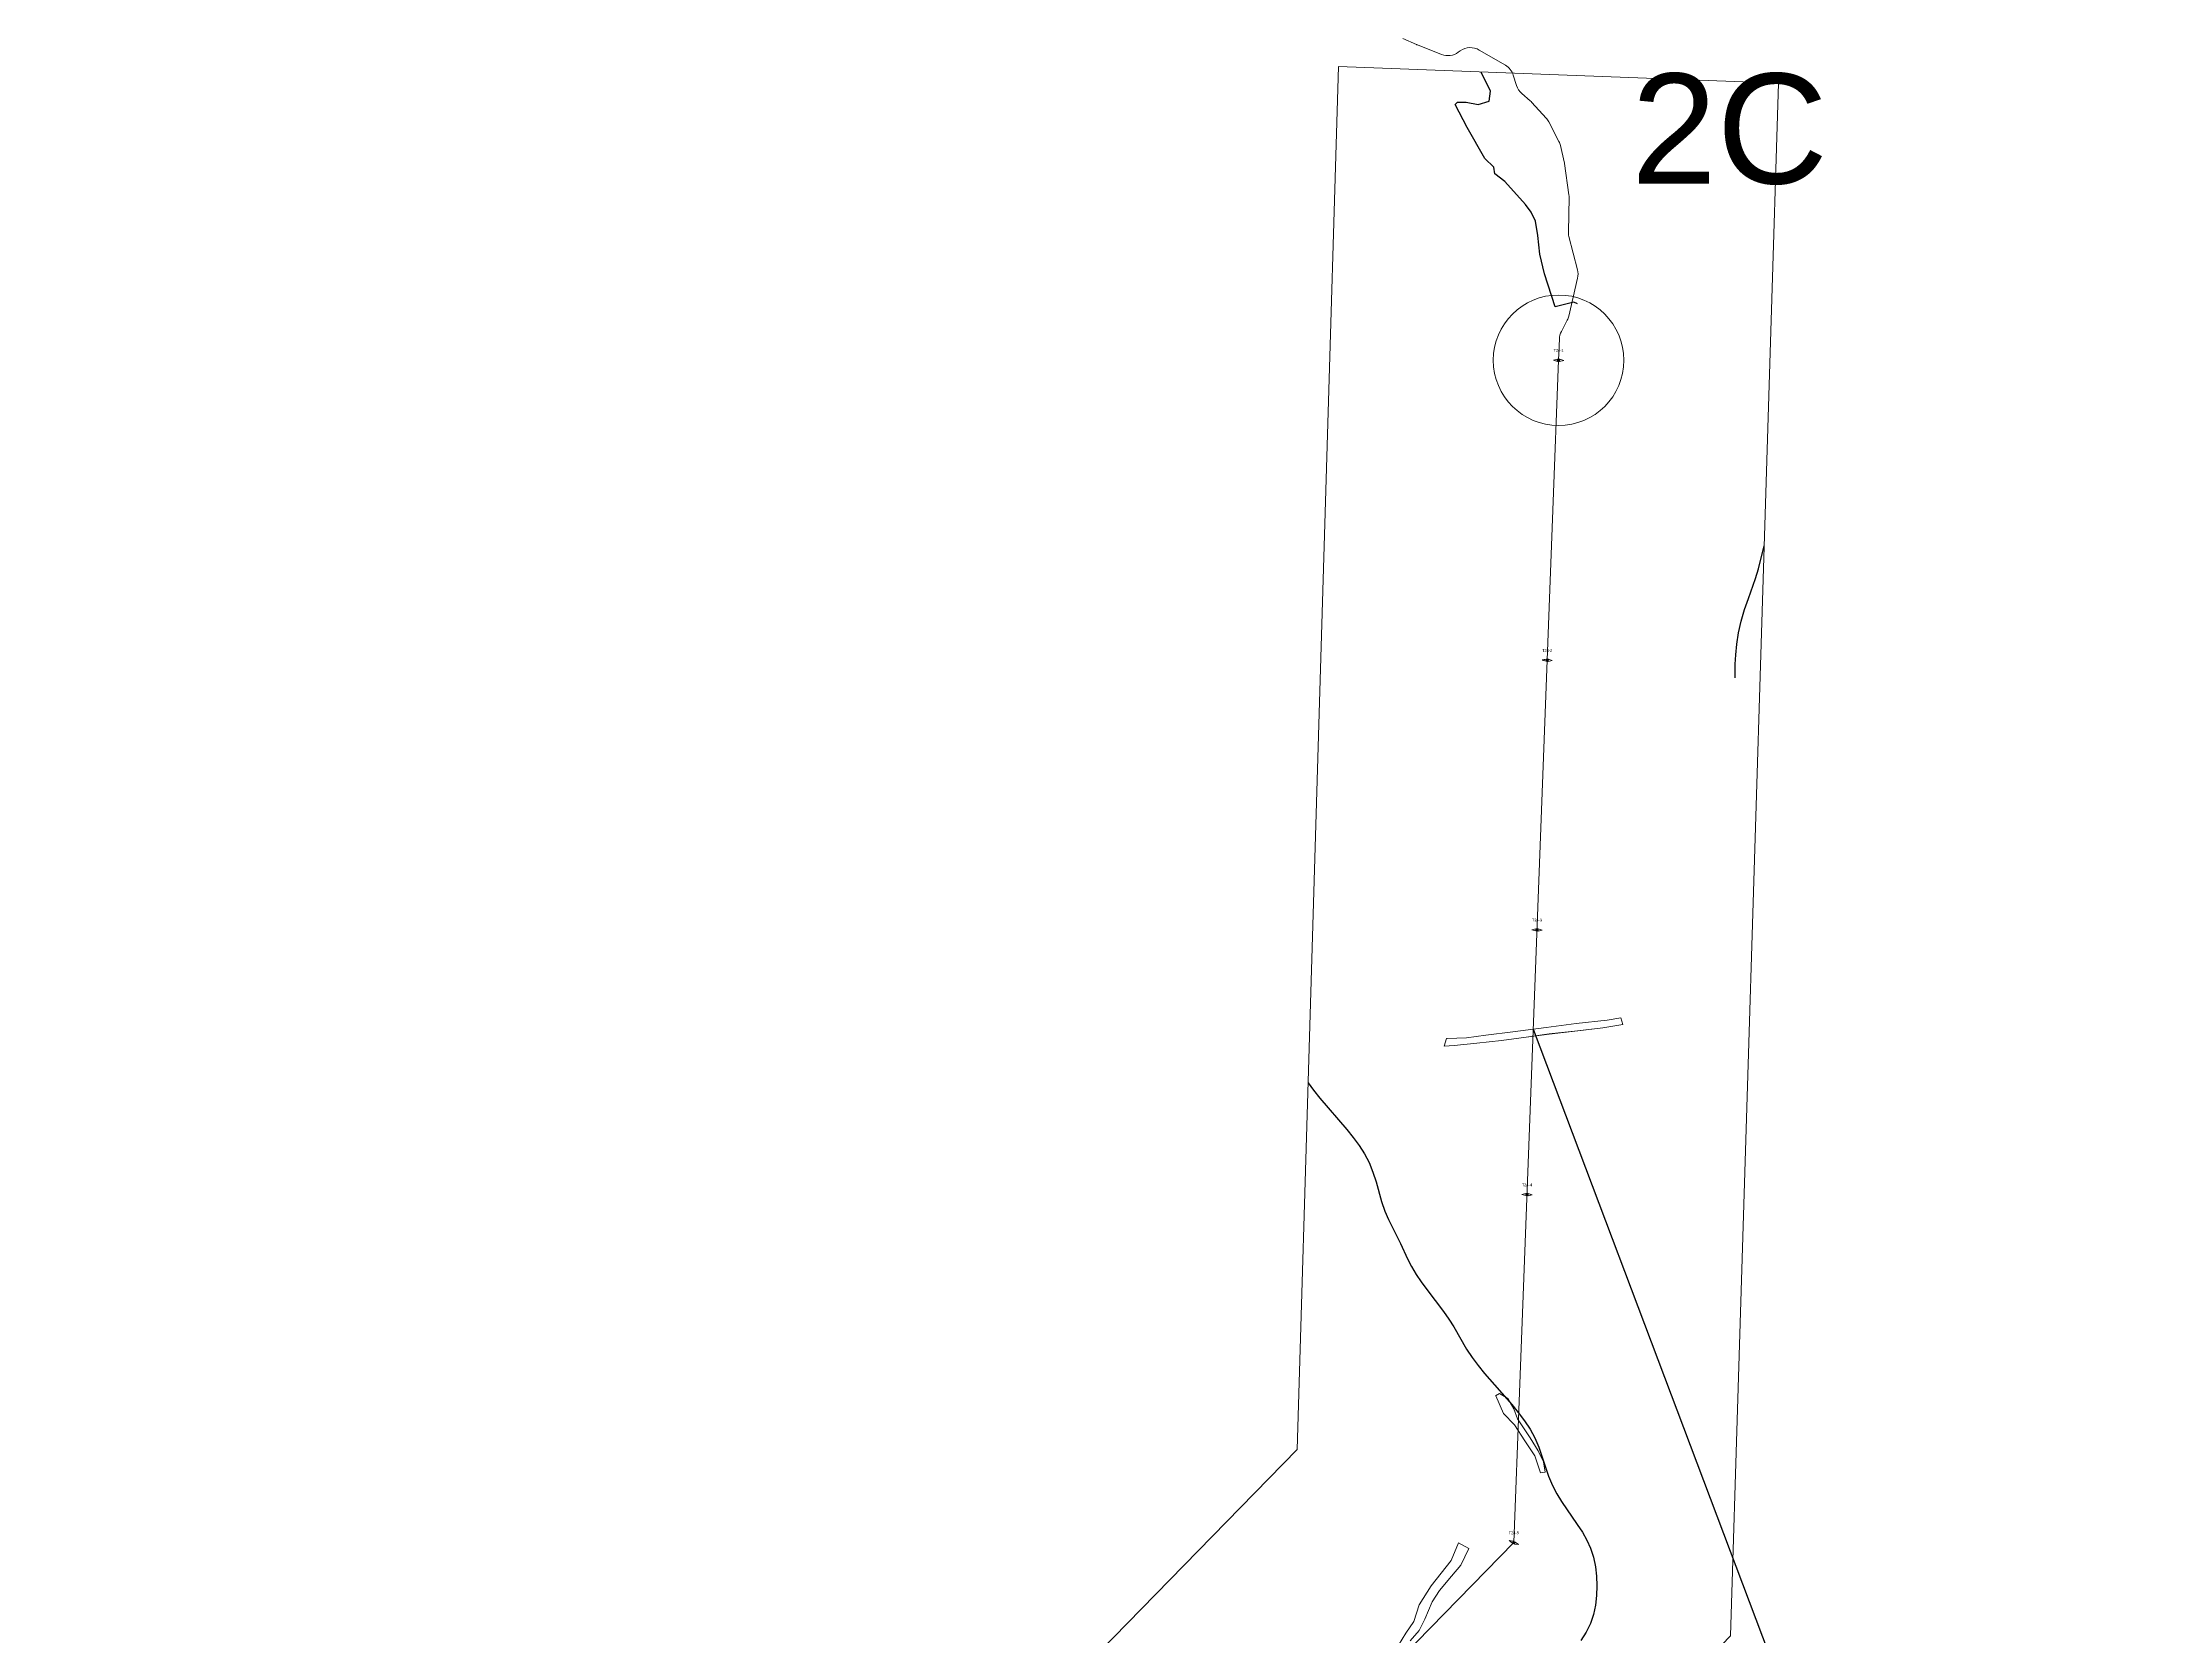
# Model space of a CAD drawing. Header units: metres. Extents: x -4 to 509425, y 7549 to 4732445.
# Drawn here: x 500442 to 502361, y 4719296 to 4720745 of the extents above; entities that cross this region are included whole.
import ezdxf

# ---------------------------------------------------------------- set-up
doc = ezdxf.new("R2010")
doc.units = ezdxf.units.M
doc.header["$LTSCALE"] = 0.01
doc.header["$MEASUREMENT"] = 0
doc.layers.get('0').update_dxf_attribs({"lineweight": 0})
for name, color, linetype in [('-----caminos burgos', 2, 'Continuous'), ('cauces CHE', 4, 'Continuous'), ('Cruces no definidos proyecto', 3, 'Continuous')]:
    doc.layers.add(name, color=color, linetype=linetype)
for name, color, linetype, lineweight in [('Apoyos__ptw_', 7, 'Continuous', 0), ('Carretera__ptw_', 32, 'Continuous', 0), ('Cañada real vía verde camino o similar__ptw_', 32, 'Continuous', 0), ('Denominación apoyos__ptw_', 7, 'Continuous', 0), ('LEAR TRAMOS AEREOS', 2, 'Continuous', 0), ('LEAR TRAMOS SUBTERRANEOS', 1, 'Continuous', 0), ('NUMERO CIRCUITOS', 6, 'Continuous', 0), ('VCRB TEXTOS', 7, 'Continuous', 0)]:
    doc.layers.add(name, color=color, linetype=linetype, lineweight=lineweight)
doc.styles.add('SOLARIA 2', font='arial.ttf')
doc.styles.get("Standard").update_dxf_attribs({"font": 'arial.ttf'})

# ---------------------------------------------------------------- blocks, each defined once
blk = doc.blocks.new('ve')
at = {"layer": 'Apoyos__ptw_', "linetype": 'Continuous', "flags": 128}
for points in [[(501824.8, 4720455.5), (501821.1, 4720456.6), (501821, 4720454.7), (501819.1, 4720456.7), (501819, 4720454.7), (501815.4, 4720455.9), (501819.1, 4720456.7), (501821.1, 4720456.6), (501819, 4720454.7), (501821, 4720454.7)], [(501814.3, 4720182.9), (501810.8, 4720184), (501810.7, 4720182), (501808.8, 4720184.1), (501808.7, 4720182.1), (501805.1, 4720183.3), (501808.8, 4720184.1), (501810.8, 4720184), (501808.7, 4720182.1), (501810.7, 4720182)], [(501805.1, 4719937.9), (501801.5, 4719939), (501801.4, 4719937), (501799.5, 4719939.1), (501799.4, 4719937.1), (501795.9, 4719938.2), (501799.5, 4719939.1), (501801.5, 4719939), (501799.4, 4719937.1), (501801.4, 4719937)], [(501795.9, 4719697.3), (501792.4, 4719698.4), (501792.3, 4719696.4), (501790.4, 4719698.5), (501790.3, 4719696.5), (501786.7, 4719697.6), (501790.4, 4719698.5), (501792.4, 4719698.4), (501790.3, 4719696.5), (501792.3, 4719696.4)], [(501783.6, 4719379.4), (501780.7, 4719381.7), (501779.9, 4719379.9), (501778.8, 4719382.5), (501778.1, 4719380.7), (501775.1, 4719383), (501778.8, 4719382.5), (501780.7, 4719381.7), (501778.1, 4719380.7), (501779.9, 4719379.9)]]:
    blk.add_lwpolyline(points, close=True, dxfattribs=at)
at = {"layer": 'Carretera__ptw_', "linetype": 'Continuous', "flags": 128}
blk.add_lwpolyline([(501718.8, 4719839.3), (501736.5, 4719840), (501754, 4719842.3), (501778.6, 4719845.5), (501808.9, 4719849.3), (501836, 4719852.8), (501864.2, 4719856), (501876.6, 4719858.1), (501878.4, 4719851.9), (501860.2, 4719849.1), (501837.4, 4719846.2), (501811.4, 4719843.4), (501790.7, 4719840.4), (501768.3, 4719837.4), (501745.7, 4719835), (501725.3, 4719833), (501716, 4719832.3), (501718.3, 4719839.2), (501718.8, 4719839.3)], dxfattribs=at)
blk.add_lwpolyline([(501718.8, 4719839.3), (501736.5, 4719840), (501754, 4719842.3), (501778.6, 4719845.5), (501808.9, 4719849.3), (501836, 4719852.8), (501864.2, 4719856), (501876.6, 4719858.1), (501878.4, 4719851.9), (501860.2, 4719849.1), (501837.4, 4719846.2), (501811.4, 4719843.4), (501790.7, 4719840.4), (501768.3, 4719837.4), (501745.7, 4719835), (501725.3, 4719833), (501716, 4719832.3), (501718.3, 4719839.2), (501718.8, 4719839.3)], dxfattribs=at)
at = {"layer": 'Cañada real vía verde camino o similar__ptw_', "linetype": 'Continuous', "flags": 128}
for points in [[(501763, 4719514.5), (501762.8, 4719514.5), (501762.8, 4719514.5), (501762.8, 4719514.5), (501762.8, 4719514.5), (501762.8, 4719514.5), (501762.8, 4719514.5), (501762.8, 4719514.5), (501762.8, 4719514.5), (501762.8, 4719514.5), (501762.8, 4719514.5), (501762.8, 4719514.5), (501762.8, 4719514.5), (501762.8, 4719514.5), (501762.8, 4719514.5), (501762.8, 4719514.5), (501762.8, 4719514.5), (501762.8, 4719514.5), (501762.8, 4719514.5), (501762.8, 4719514.5), (501762.8, 4719514.5), (501762.8, 4719514.5), (501762.8, 4719514.5), (501762.8, 4719514.5), (501762.8, 4719514.5), (501762.8, 4719514.5), (501762.8, 4719514.5), (501762.8, 4719514.5), (501762.8, 4719514.5), (501762.8, 4719514.5), (501762.8, 4719514.5), (501762.8, 4719514.5), (501762.8, 4719514.5), (501762.8, 4719514.5), (501762.8, 4719514.5), (501762.8, 4719514.5), (501762.8, 4719514.5), (501762.8, 4719514.5), (501762.8, 4719514.5), (501762.8, 4719514.5), (501762.8, 4719514.5), (501762.8, 4719514.5), (501766.3, 4719516.8), (501766.3, 4719516.8), (501766.3, 4719516.8), (501766.3, 4719516.8), (501766.3, 4719516.8), (501766.3, 4719516.8), (501766.3, 4719516.8), (501766.3, 4719516.8), (501766.3, 4719516.8), (501766.3, 4719516.8), (501766.3, 4719516.8), (501766.3, 4719516.8), (501766.3, 4719516.8), (501766.3, 4719516.8), (501766.3, 4719516.8), (501766.3, 4719516.8), (501766.3, 4719516.8), (501766.3, 4719516.8), (501766.3, 4719516.8), (501766.3, 4719516.8), (501766.3, 4719516.8), (501766.3, 4719516.8), (501766.3, 4719516.8), (501774.1, 4719512), (501774.1, 4719512), (501774.1, 4719512), (501774.1, 4719512), (501774.1, 4719512), (501774.1, 4719512), (501774.1, 4719512), (501774.1, 4719512), (501774.1, 4719512), (501774.1, 4719512), (501774.1, 4719512), (501779.3, 4719502.6), (501779.3, 4719502.6), (501779.3, 4719502.6), (501779.3, 4719502.6), (501782.7, 4719493.6), (501794.1, 4719476.3), (501794.1, 4719476.3), (501801.6, 4719464.6), (501801.6, 4719464.6), (501801.6, 4719464.6), (501806.3, 4719454.6), (501806.3, 4719454.6), (501806.3, 4719454.6), (501806.3, 4719454.6), (501806.3, 4719454.6), (501806.3, 4719454.6), (501807.9, 4719445.2), (501807.9, 4719445.2), (501807.9, 4719445.2), (501807.9, 4719445.2), (501807.9, 4719445.2), (501807.9, 4719445.2), (501807.9, 4719445.2), (501807.9, 4719445.2), (501807.9, 4719445.2), (501807.9, 4719445.2), (501807.9, 4719445.2), (501807.9, 4719445.2), (501807.9, 4719445.2), (501807.9, 4719445.2), (501807.9, 4719445.2), (501807.9, 4719445.2), (501807.9, 4719445.2), (501807.9, 4719445.2), (501807.9, 4719445.2), (501807.9, 4719445.2), (501807.9, 4719445.2), (501807.9, 4719445.2), (501807.9, 4719445.2), (501807.9, 4719445.2), (501807.9, 4719445.2), (501807.9, 4719445.2), (501807.9, 4719445.2), (501807.9, 4719445.2), (501807.9, 4719445.2), (501807.9, 4719445.2), (501807.9, 4719445.2), (501803.5, 4719444.5), (501803.5, 4719444.5), (501803.5, 4719444.5), (501803.5, 4719444.5), (501803.5, 4719444.5), (501803.5, 4719444.5), (501803.5, 4719444.5), (501803.5, 4719444.5), (501803.5, 4719444.5), (501803.5, 4719444.5), (501803.5, 4719444.5), (501803.5, 4719444.5), (501803.5, 4719444.5), (501803.5, 4719444.5), (501803.5, 4719444.5), (501803.5, 4719444.5), (501803.5, 4719444.5), (501803.5, 4719444.5), (501803.5, 4719444.5), (501803.5, 4719444.5), (501803.5, 4719444.5), (501803.5, 4719444.5), (501803.5, 4719444.5), (501803.5, 4719444.5), (501803.5, 4719444.5), (501803.5, 4719444.5), (501803.5, 4719444.5), (501803.5, 4719444.5), (501798.5, 4719459.9), (501789.5, 4719473.7), (501789.5, 4719473.7), (501780.1, 4719488.1), (501770.1, 4719498.4), (501770.1, 4719498.4), (501770.1, 4719498.4), (501770.1, 4719498.4), (501770.1, 4719498.4), (501770.1, 4719498.4), (501770.1, 4719498.4), (501770.1, 4719498.4), (501763, 4719514.5)], [(501763, 4719514.5), (501762.8, 4719514.5), (501762.8, 4719514.5), (501762.8, 4719514.5), (501762.8, 4719514.5), (501762.8, 4719514.5), (501762.8, 4719514.5), (501762.8, 4719514.5), (501762.8, 4719514.5), (501762.8, 4719514.5), (501762.8, 4719514.5), (501762.8, 4719514.5), (501762.8, 4719514.5), (501762.8, 4719514.5), (501762.8, 4719514.5), (501762.8, 4719514.5), (501762.8, 4719514.5), (501762.8, 4719514.5), (501762.8, 4719514.5), (501762.8, 4719514.5), (501762.8, 4719514.5), (501762.8, 4719514.5), (501762.8, 4719514.5), (501762.8, 4719514.5), (501762.8, 4719514.5), (501762.8, 4719514.5), (501762.8, 4719514.5), (501762.8, 4719514.5), (501762.8, 4719514.5), (501762.8, 4719514.5), (501762.8, 4719514.5), (501762.8, 4719514.5), (501762.8, 4719514.5), (501762.8, 4719514.5), (501762.8, 4719514.5), (501762.8, 4719514.5), (501762.8, 4719514.5), (501762.8, 4719514.5), (501762.8, 4719514.5), (501762.8, 4719514.5), (501762.8, 4719514.5), (501762.8, 4719514.5), (501766.3, 4719516.8), (501766.3, 4719516.8), (501766.3, 4719516.8), (501766.3, 4719516.8), (501766.3, 4719516.8), (501766.3, 4719516.8), (501766.3, 4719516.8), (501766.3, 4719516.8), (501766.3, 4719516.8), (501766.3, 4719516.8), (501766.3, 4719516.8), (501766.3, 4719516.8), (501766.3, 4719516.8), (501766.3, 4719516.8), (501766.3, 4719516.8), (501766.3, 4719516.8), (501766.3, 4719516.8), (501766.3, 4719516.8), (501766.3, 4719516.8), (501766.3, 4719516.8), (501766.3, 4719516.8), (501766.3, 4719516.8), (501766.3, 4719516.8), (501774.1, 4719512), (501774.1, 4719512), (501774.1, 4719512), (501774.1, 4719512), (501774.1, 4719512), (501774.1, 4719512), (501774.1, 4719512), (501774.1, 4719512), (501774.1, 4719512), (501774.1, 4719512), (501774.1, 4719512), (501779.3, 4719502.6), (501779.3, 4719502.6), (501779.3, 4719502.6), (501779.3, 4719502.6), (501782.7, 4719493.6), (501794.1, 4719476.3), (501794.1, 4719476.3), (501801.6, 4719464.6), (501801.6, 4719464.6), (501801.6, 4719464.6), (501806.3, 4719454.6), (501806.3, 4719454.6), (501806.3, 4719454.6), (501806.3, 4719454.6), (501806.3, 4719454.6), (501806.3, 4719454.6), (501807.9, 4719445.2), (501807.9, 4719445.2), (501807.9, 4719445.2), (501807.9, 4719445.2), (501807.9, 4719445.2), (501807.9, 4719445.2), (501807.9, 4719445.2), (501807.9, 4719445.2), (501807.9, 4719445.2), (501807.9, 4719445.2), (501807.9, 4719445.2), (501807.9, 4719445.2), (501807.9, 4719445.2), (501807.9, 4719445.2), (501807.9, 4719445.2), (501807.9, 4719445.2), (501807.9, 4719445.2), (501807.9, 4719445.2), (501807.9, 4719445.2), (501807.9, 4719445.2), (501807.9, 4719445.2), (501807.9, 4719445.2), (501807.9, 4719445.2), (501807.9, 4719445.2), (501807.9, 4719445.2), (501807.9, 4719445.2), (501807.9, 4719445.2), (501807.9, 4719445.2), (501807.9, 4719445.2), (501807.9, 4719445.2), (501807.9, 4719445.2), (501803.5, 4719444.5), (501803.5, 4719444.5), (501803.5, 4719444.5), (501803.5, 4719444.5), (501803.5, 4719444.5), (501803.5, 4719444.5), (501803.5, 4719444.5), (501803.5, 4719444.5), (501803.5, 4719444.5), (501803.5, 4719444.5), (501803.5, 4719444.5), (501803.5, 4719444.5), (501803.5, 4719444.5), (501803.5, 4719444.5), (501803.5, 4719444.5), (501803.5, 4719444.5), (501803.5, 4719444.5), (501803.5, 4719444.5), (501803.5, 4719444.5), (501803.5, 4719444.5), (501803.5, 4719444.5), (501803.5, 4719444.5), (501803.5, 4719444.5), (501803.5, 4719444.5), (501803.5, 4719444.5), (501803.5, 4719444.5), (501803.5, 4719444.5), (501803.5, 4719444.5), (501798.5, 4719459.9), (501789.5, 4719473.7), (501789.5, 4719473.7), (501780.1, 4719488.1), (501770.1, 4719498.4), (501770.1, 4719498.4), (501770.1, 4719498.4), (501770.1, 4719498.4), (501770.1, 4719498.4), (501770.1, 4719498.4), (501770.1, 4719498.4), (501770.1, 4719498.4), (501763, 4719514.5)], [(501674.6, 4719288.1), (501681.2, 4719298.8), (501688.4, 4719309.4), (501693.3, 4719324.7), (501704.2, 4719341.8), (501722.4, 4719364.9), (501729, 4719381), (501738.5, 4719375.8), (501731.1, 4719360.7), (501722.7, 4719350.6), (501711.9, 4719337.6), (501705.2, 4719327.5), (501698.6, 4719311.7), (501693.3, 4719301.2), (501685.3, 4719291.8)], [(501674.6, 4719288.1), (501681.2, 4719298.8), (501688.4, 4719309.4), (501693.3, 4719324.7), (501704.2, 4719341.8), (501722.4, 4719364.9), (501729, 4719381), (501738.5, 4719375.8), (501731.1, 4719360.7), (501722.7, 4719350.6), (501711.9, 4719337.6), (501705.2, 4719327.5), (501698.6, 4719311.7), (501693.3, 4719301.2), (501685.3, 4719291.8)]]:
    blk.add_lwpolyline(points, dxfattribs=at)
at = {"layer": 'Denominación apoyos__ptw_', "linetype": 'Continuous', "char_height": 2.5, "attachment_point": 8, "line_spacing_factor": 0.5}
for s, insert in [('T24-1', (501820.1, 4720463.4)), ('T24-2', (501809.7, 4720190.7)), ('T24-3', (501800.5, 4719945.6)), ('T24-4', (501791.3, 4719705.1)), ('T24-5', (501779.4, 4719388.8))]:
    blk.add_mtext(s, dxfattribs=dict(at, insert=insert))

msp = doc.modelspace()

# ---------------------------------------------------------------- linework, layer by layer
at = {"layer": '-----caminos burgos'}
for points in [[(501837.251, 4720506.9, 673.082), (501833.8, 4720508.399, 672.933), (501817.09, 4720504.308, 675.635), (501807.131, 4720534.187, 674.447), (501803.131, 4720552.187, 672.773), (501801.132, 4720569.188, 671.652), (501799.132, 4720582.189, 670.528), (501795.132, 4720590.189, 670.631), (501790.131, 4720597.189, 670.548), (501771.132, 4720618.19, 668.098), (501762.132, 4720625.19, 667.973), (501761.132, 4720631.19, 666.064), (501753.132, 4720639.191, 665.503), (501737.133, 4720667.191, 659.763), (501726.133, 4720688.192, 656.771), (501728.133, 4720690.193, 655.759), (501736.133, 4720690.192, 654.13), (501747.133, 4720688.192, 654.352), (501757.133, 4720691.193, 652.225), (501758.134, 4720700.192, 651.18), (501749.831, 4720717.63, 650.067)], [(501837.251, 4720506.9, 673.4), (501837.251, 4720506.9, 673.4)]]:
    msp.add_polyline3d(points, dxfattribs=at)
at = {"color": 5}
msp.add_lwpolyline([(484900.497, 4718140.211), (490826.186, 4717645.711), (493296.683, 4718027.126), (496567.966, 4717217.654), (499084.795, 4718098.371), (500600.958, 4718460.832), (501582.427, 4719465.787), (501620.207, 4720722.559), (502019.92, 4720707.42), (501976.306, 4719296.597), (500827.332, 4718103.33), (496587.583, 4716800.735), (493278.454, 4717619.573), (490840.266, 4717243.146), (484895.504, 4717739.237)], dxfattribs=at)
at = {"layer": 'Apoyos__ptw_', "color": 2, "linetype": 'Continuous', "flags": 128}
for points in [[(501824.76, 4720455.51), (501821.101, 4720456.65), (501821.025, 4720454.651), (501819.102, 4720456.725), (501819.026, 4720454.727), (501815.367, 4720455.866), (501819.102, 4720456.725), (501821.101, 4720456.65), (501819.026, 4720454.727), (501821.025, 4720454.651)], [(501814.335, 4720182.902), (501810.775, 4720184.038), (501810.7, 4720182.039), (501808.777, 4720184.114), (501808.701, 4720182.115), (501805.142, 4720183.251), (501808.777, 4720184.114), (501810.775, 4720184.038), (501808.701, 4720182.115), (501810.7, 4720182.039)], [(501805.054, 4719937.857), (501801.494, 4719938.993), (501801.419, 4719936.994), (501799.496, 4719939.068), (501799.42, 4719937.07), (501795.86, 4719938.205), (501799.496, 4719939.068), (501801.494, 4719938.993), (501799.42, 4719937.07), (501801.419, 4719936.994)], [(501795.943, 4719697.3), (501792.383, 4719698.435), (501792.307, 4719696.437), (501790.385, 4719698.511), (501790.309, 4719696.512), (501786.749, 4719697.648), (501790.385, 4719698.511), (501792.383, 4719698.435), (501790.309, 4719696.512), (501792.307, 4719696.437)], [(501783.593, 4719379.377), (501780.68, 4719381.716), (501779.891, 4719379.879), (501778.843, 4719382.506), (501778.053, 4719380.668), (501775.14, 4719383.008), (501778.843, 4719382.506), (501780.68, 4719381.716), (501778.053, 4719380.668), (501779.891, 4719379.879)]]:
    msp.add_lwpolyline(points, close=True, dxfattribs=at)
at = {"layer": 'Carretera__ptw_', "color": 32, "linetype": 'Continuous', "flags": 128}
msp.add_lwpolyline([(501718.785, 4719839.349), (501736.461, 4719840.049), (501753.961, 4719842.324), (501778.636, 4719845.474), (501808.912, 4719849.324), (501836.037, 4719852.824), (501864.212, 4719855.974), (501876.638, 4719858.074), (501878.388, 4719851.949), (501860.187, 4719849.149), (501837.437, 4719846.174), (501811.362, 4719843.374), (501790.711, 4719840.399), (501768.311, 4719837.424), (501745.736, 4719834.974), (501725.261, 4719833.049), (501715.985, 4719832.349), (501718.26, 4719839.174), (501718.785, 4719839.349)], dxfattribs=at)
msp.add_lwpolyline([(501718.785, 4719839.349), (501736.461, 4719840.049), (501753.961, 4719842.324), (501778.636, 4719845.474), (501808.912, 4719849.324), (501836.037, 4719852.824), (501864.212, 4719855.974), (501876.638, 4719858.074), (501878.388, 4719851.949), (501860.187, 4719849.149), (501837.437, 4719846.174), (501811.362, 4719843.374), (501790.711, 4719840.399), (501768.311, 4719837.424), (501745.736, 4719834.974), (501725.261, 4719833.049), (501715.985, 4719832.349), (501718.26, 4719839.174), (501718.785, 4719839.349)], dxfattribs=at)
at = {"layer": 'cauces CHE'}
for points in [[(501980.624, 4720167.173), (501980.457, 4720168.765), (501980.415, 4720173.068), (501980.594, 4720179.613), (501981.11, 4720187.927), (501982.085, 4720197.531), (501983.65, 4720207.945), (501985.944, 4720218.682), (501988.992, 4720229.188), (501992.505, 4720239.282), (501999.136, 4720257.319), (502001.825, 4720266.25), (502006.923, 4720286.993)], [(501592.442, 4719798.929), (501597.37, 4719792.323), (501603.201, 4719785.095), (501627.605, 4719756.633), (501633.429, 4719749.403), (501638.89, 4719742.022), (501643.82, 4719734.422), (501648.011, 4719726.515), (501651.431, 4719717.931), (501654.2, 4719709.078), (501659.25, 4719691.169), (501662.233, 4719682.405), (501665.43, 4719674.89), (501676.361, 4719652.9), (501682.858, 4719638.924), (501686.372, 4719632.045), (501690.608, 4719624.961), (501695.281, 4719618.057), (501700.241, 4719611.271), (501715.544, 4719591.091), (501720.381, 4719584.254), (501724.873, 4719577.274), (501736.393, 4719557.039), (501741.449, 4719549.487), (501746.993, 4719542.137), (501752.882, 4719534.928), (501777.57, 4719506.545), (501783.486, 4719499.338), (501789.054, 4719491.982), (501794.114, 4719484.412), (501798.466, 4719476.545), (501802.096, 4719468.014), (501810.98, 4719441.545), (501814.539, 4719432.953), (501818.38, 4719425.639), (501822.748, 4719418.537), (501837.085, 4719397.725), (501841.65, 4719390.707), (501845.768, 4719383.521), (501849.192, 4719376.079), (501851.846, 4719367.835), (501853.605, 4719359.308), (501854.617, 4719350.602), (501854.963, 4719341.813), (501854.666, 4719333.03), (501853.683, 4719324.346), (501851.914, 4719315.861), (501849.186, 4719307.69), (501845.234, 4719299.711), (501840.334, 4719292.104)]]:
    msp.add_lwpolyline(points, dxfattribs=at)
at = {"layer": 'Cruces no definidos proyecto'}
msp.add_lwpolyline([(501797.04, 4719847.814), (504279.564, 4713269.168)], dxfattribs=at)
at = {"layer": 'LEAR TRAMOS AEREOS'}
msp.add_lwpolyline([(500744.041, 4718321.092), (501779.367, 4719381.192), (501820.063, 4720455.688)], dxfattribs=at)
at = {"layer": 'LEAR TRAMOS SUBTERRANEOS'}
msp.add_lwpolyline([(501820.063, 4720455.688), (501820.796, 4720475.042, -0.11207643), (501822.625, 4720481.886), (501827.951, 4720492.009, 0.06418608), (501829.377, 4720495.844), (501837.372, 4720530.313, 0.12095373), (501837.274, 4720537.942), (501829.445, 4720568.15, -0.06903706), (501828.938, 4720572.518), (501829.626, 4720603.588, 0.04053334), (501829.473, 4720606.173), (501825.49, 4720634.458, 0.0228789), (501825.22, 4720635.896), (501821.718, 4720650.76, 0.06009554), (501820.398, 4720654.358), (501811.265, 4720672.272, 0.06808161), (501808.79, 4720675.833), (501795.687, 4720690.085, 0.02974195), (501794.319, 4720691.406), (501786.658, 4720697.97, -0.14159053), (501781.782, 4720705.396), (501778.901, 4720714.718, 0.18755294), (501771.696, 4720723.804), (501748.056, 4720737.638, 0.29678039), (501730.62, 4720736.809), (501728.932, 4720735.593, -0.25462338), (501713.75, 4720733.672), (501691.749, 4720742.276, -0.01202239), (501691.039, 4720742.573), (501678.479, 4720748.196, 0.04771136)], format="xyb", dxfattribs=at)
at = {"layer": 'VCRB TEXTOS'}
msp.add_circle((501820.063, 4720455.688), 59.301, dxfattribs=at)

# ---------------------------------------------------------------- block references
msp.add_blockref('ve', (0, 0))

# ---------------------------------------------------------------- texts
at = {"layer": 'Denominación apoyos__ptw_', "color": 2, "linetype": 'Continuous', "char_height": 2.5, "attachment_point": 8, "line_spacing_factor": 0.5}
for s, insert in [('T24-1', (501820.063, 4720463.388)), ('T24-2', (501809.738, 4720190.676)), ('T24-3', (501800.457, 4719945.631)), ('T24-4', (501791.346, 4719705.074)), ('T24-5', (501779.367, 4719388.792))]:
    msp.add_mtext(s, dxfattribs=dict(at, insert=insert))
at = {"layer": 'NUMERO CIRCUITOS', "style": 'SOLARIA 2'}
msp.add_text('2C', height=100, dxfattribs=at).set_placement((501886.113, 4720616.254))
msp.add_text('2C', height=100, dxfattribs=at).set_placement((501886.113, 4720616.254))

doc.saveas('drawing.dxf')
